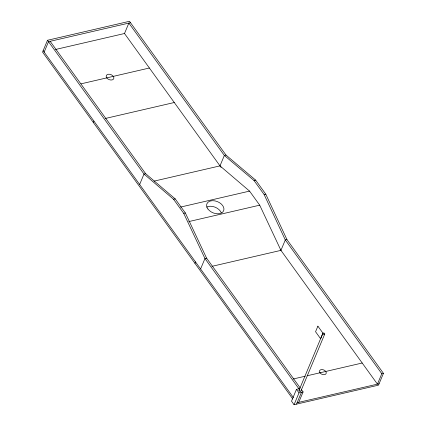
<?xml version="1.0" encoding="UTF-8"?>
<svg xmlns="http://www.w3.org/2000/svg" width="426" height="426" viewBox="0 0 426 426"><rect width="100%" height="100%" fill="white"/><g stroke="black" fill="none" stroke-linecap="round" stroke-linejoin="round"><path stroke-width="0.64" d="M300.01 388.544L296.459 389.364L291.517 401.18L294.052 404.7L378.501 385.152L383.443 373.336L286.938 239.561L265.787 194.187L255.637 180.113L225.988 155.075L129.488 21.3L47.499 40.278L42.557 52.094L292.811 398.997M44.155 52.11L48.516 41.689L130.5 22.706M55.471 49.491L124.504 33.51L128.865 23.089L224.348 155.453L253.997 180.496L264.147 194.565L285.298 239.945L381.803 373.719L377.441 384.14L280.212 249.359M93.353 122.502L93.933 121.112M139.643 184.479L144.004 174.053L145.644 173.675L175.214 198.899L185.363 212.968L206.594 258.161L300.165 387.878M154.185 181.109L219.992 165.879L224.348 155.453L225.988 155.075M194.932 263.316L195.513 261.926M200.593 268.966L204.954 258.545L183.723 213.351L173.574 199.277L144.004 174.053L47.499 40.278M211.908 266.346L280.936 250.366L285.298 239.945L286.938 239.561M299.025 390.322L322.86 333.34M294.052 404.7L298.993 392.889L303.094 391.936L301.283 389.423M300.9 391.047L324.74 334.064M296.512 404.13L301.454 392.319M298.732 402.362L303.094 391.936M80.988 83.847L149.388 68.011M105.249 118.492L174.277 102.512M253.997 180.496L255.637 180.113M173.574 199.277L175.214 198.899M180.528 207.084L249.556 191.104L259.711 205.172L280.936 250.366M264.147 194.565L265.787 194.187M183.723 213.351L185.363 212.968M188.745 221.6L259.711 205.172M206.594 258.161L204.954 258.545L298.914 388.8M293.088 379.018L305.24 376.206M307.157 375.764L362.201 363.016M381.803 373.719L383.443 373.336M297.092 402.74L379.081 383.762M219.992 165.879L249.556 191.104M124.504 33.51L221.078 167.386M50.156 41.306L145.644 173.675M296.459 389.364L298.993 392.889M43.138 50.705L293.392 397.607M206.631 207.127A9.063 6.017 22.7 0 1 221.264 212.798M300.926 390.871A1.006 0.671 22.7 0 1 299.622 391.265A1.006 0.671 22.7 0 1 299.26 390.051M299.457 389.982A1.006 0.671 22.7 0 1 299.686 389.955M317.887 326.167L315.56 331.726L320.624 338.745L322.951 333.185L317.887 326.167M106.756 77.878A4.031 2.673 22.7 0 0 113.433 79.183A4.031 2.673 22.7 0 0 109.919 74.305A4.031 2.673 22.7 0 0 106.756 77.878M319.947 372.798A3.568 2.37 22.7 0 0 325.858 373.953A3.568 2.37 22.7 0 0 322.743 369.635A3.568 2.37 22.7 0 0 319.947 372.798M207.904 208.958A9.063 6.017 22.7 0 0 222.926 211.882A9.063 6.017 22.7 0 0 215.013 200.907A9.063 6.017 22.7 0 0 207.904 208.958M322.977 333.893A1.006 0.671 22.7 0 0 324.649 334.218A1.006 0.671 22.7 0 0 323.771 332.999A1.006 0.671 22.7 0 0 322.977 333.893"/></g></svg>
